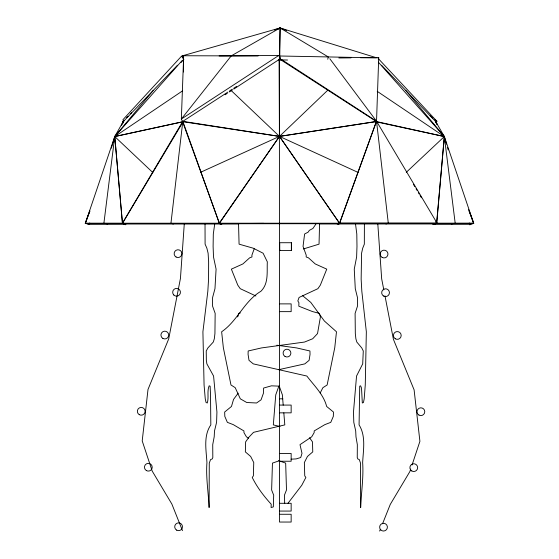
<?xml version="1.0" encoding="UTF-8"?>
<svg xmlns="http://www.w3.org/2000/svg" width="559" height="559" viewBox="0 0 559 559"><rect width="100%" height="100%" fill="white"/><g stroke="black" fill="none" stroke-linecap="round" stroke-linejoin="round"><path stroke-width="0.84" d="M364.398 223.509L364.335 244.157L362.707 248.196L361.575 253.227L361.149 279.186L361.827 291.288L366.341 331.78L365.265 384.983L364.195 398.826L363.455 402.508L362.323 402.99L361.512 388.058L360.611 385.829L359.716 386.157L359.081 424.896C366.096 436.146 363.259 450.016 362.651 462.538C363.678 477.596 361.254 492.542 360.653 507.537L360.499 463.104L359.332 459.624L357.781 458.911L357.25 457.535L357.334 444.65L355.985 436.817L355.699 430.933L353.798 422.352L353.484 412.039L356.544 376.039L362.7 363.874L363.287 350.982L361.764 347.929L356.817 342.052L355.873 338.74L355.321 333.576L355.105 313.382L357.474 306.185L357.585 300.938L357.439 297.444L355.279 288.682L354.259 269.145L356.621 256.965L356.984 246.414L356.803 234.004L355.482 223.719M183.45 72.013L183.513 59.813M123.057 123.008L123.071 121.268L121.562 125.342M279.402 57.549L280.094 27.95L376.815 57.863M278.801 59.883L280.534 59.89L279.773 55.998L280.094 27.95L182.66 55.753L183.415 58.08M219.491 223.754L182.814 121.275L122.407 223.216L124.804 224.25M279.493 223.733L279.297 58.744M339.495 223.705L376.535 121.226L378.722 57.612L360.52 57.773M183.652 56.312L181.347 119.039L182.583 121.652M184.295 223.684L180.445 278.424L168.699 338.943L148.002 389.448L142.21 440.925L152.223 471.111L171.851 504.022L182.479 530.652M214.754 223.719L213.307 234.004L213.112 246.414L213.503 256.965L216.081 269.145L214.97 288.682L212.616 297.444L212.455 300.938L212.581 306.185L215.159 313.382L214.929 333.576L214.321 338.74L213.293 342.052L207.899 347.929L206.236 350.982L206.341 360.345L206.879 363.874L213.587 376.039L216.927 412.039L216.585 422.352L214.509 430.933L214.195 436.817L212.727 444.65L212.818 457.535L212.245 458.911L210.547 459.624L209.276 463.104L209.108 507.537C208.451 492.542 205.81 477.61 206.935 462.538C206.229 450.016 203.238 435.929 210.827 424.896L210.519 394.857L210.128 386.157L209.15 385.829C206.844 391.153 209.01 397.407 207.284 402.99L206.054 402.508L205.251 398.826L204.077 384.983L202.91 331.78L207.829 291.288L208.57 279.186L208.633 261.843L208.109 253.227L206.872 248.196L205.097 244.157L205.027 223.509M469.798 223.873L432.862 223.921L436.733 223.383L444.328 136.564L435.817 121.708L381.504 65.214M433.532 224.606L436.6 223.216L444.328 136.564L405.638 90.32M182.814 121.275L170.949 223.216L173.325 224.019M279.842 249.971L279.745 250.488L291.386 250.488L291.386 242.725L279.745 242.725L279.745 250.488M122.582 123.832L123.071 121.268M327.763 59.254L328.273 56.927L280.094 27.95L274.357 30.039M111.346 148.205L114.749 136.564L123.266 121.436L122.365 123.86M237.708 316.918L238.749 313.382L240.286 312.977M410.704 469.064L409.894 471.51L390.266 504.421L382.538 523.79M412.06 464.983L419.907 441.324L414.107 389.854L393.417 339.341L384.983 295.872M87.63 223.705L85.303 223.383L114.749 136.564L153.313 90.355M89.754 222.95L89.195 224.606L85.324 223.216L89.859 210.981M278.857 386.157L275.755 394.857L273.323 424.896L279.968 426.51M254.212 248.811L251.899 255.197L251.962 256.965L249.67 257.818L242.899 263.932L231.37 269.145L237.785 285.139L240.244 288.682L255.903 295.984M338.188 224.592L339.502 223.209L376.067 122.316M291.386 242.725L291.386 250.488M327.812 90.16L279.472 136.396L219.498 223.216L221.867 224.019L89.167 224.012L85.331 223.209L89.845 211.099M379.638 531.05L380.281 529.436M378.163 58.919L378.722 57.612M320.209 392.942L322.899 387.68L327.134 384.983L334.743 347.796L336.476 331.78L324.36 320.999L310.783 302.398L302.391 295.522M107.761 223.893L103.883 223.362L114.749 136.564L183.177 121.659L122.449 223.376L85.303 223.383M316.198 223.621L312.914 228.47L309.365 230.336L308.142 232.146L304.606 234.004L303.041 246.414L306.227 255.197L306.164 256.965L308.456 257.818L315.227 263.932L326.756 269.145L320.342 285.139L317.889 288.682L299.086 297.444L297.828 300.938L298.918 302.692L298.806 306.185L312.46 311.559L319.378 313.382L320.426 316.918L317.526 333.576L312.712 338.74L304.522 342.052L261.465 347.929L248.175 350.982L248.077 354.378L249.007 360.345L253.29 363.874L306.849 376.039C314.088 385.591 323.668 394.584 326.652 406.456L333.478 412.039L333.325 416.392L330.767 422.352L324.849 424.63L314.207 430.933L314.151 432.652L311.705 436.817L300.001 444.65L301.993 453.349L300.721 457.535L296.13 458.911L291.05 459.184M220.609 224.438L219.31 223.055L279.472 136.396L279.207 59.645M435.971 122.582L436.921 121.275L378.254 58.548M238.176 393.152L233.557 399.385L231.475 406.456L224.655 412.039L224.809 416.392L227.366 422.352L233.278 424.63L243.92 430.933L243.976 432.652L246.421 436.817L248.489 438.2M338.426 224.592L339.152 223.67M182.409 60.211L114.749 136.564L122.449 223.376L125.509 224.76M183.226 56.207L181.528 56.166L122.875 119.78L123.818 121.086M180.948 62.608L183.883 59.429M123.057 121.813L177.517 65.193M406.267 172.326L444.328 136.564L378.373 62.168M287.997 503.261L301.748 485.31L305.878 477.456L304.746 475.877L304.362 462.538L307.457 456.451L312.761 451.889L312.481 441.883L309.574 437.767M130.289 113.791L131.638 112.701M182.625 90.81L114.749 136.564L122.47 223.334L126.341 223.873M233.809 89.077L280.366 58.688L278.822 55.425L181.347 119.039L231.237 55.872L280.094 27.95L286.536 30.452M225.081 94.771L227.261 93.346M229.442 91.921L232.355 90.02M227.918 92.074L182.332 121.645L279.472 136.396L357.935 172.354M229.365 91.131L232.264 89.258M233.711 88.315L236.604 86.435M122.875 121.548L124.329 120.604M126.551 117.425L128.018 116.482M303.341 248.972L319.042 244.157L319.58 223.509L315.241 223.474M280.094 27.95L276.978 29.48L280.094 27.95L281.645 28.754M200.87 172.165L279.472 136.396L376.361 121.492M433.504 224.438L435.105 223.747M469.225 223.146L469.826 224.76L473.697 223.376L444.328 136.564L377.227 91.334M279.472 460.693L272.45 463.104L271.632 489.977L273.686 495.197L273.33 506.908L271.094 507.537L271.199 504.197C263.862 496.21 257.084 487.245 252.235 477.456L253.374 475.877L253.751 462.538L250.656 456.451L245.352 451.889L245.632 441.883L249.028 437.075L253.527 432.331L284.804 424.896L283.825 412.877M437.075 223.174L339.502 223.174L337.154 223.97L434.727 223.97L437.075 223.174L376.535 121.226L329.838 58.751M385.941 223.97L388.288 223.174L376.535 121.226L281.38 59.45M278.655 369.695L304.83 363.874L309.113 360.345L310.035 354.378L309.945 350.982L296.647 347.929L276.852 345.224M183.17 121.708L114.749 136.564L152.81 172.514M469.155 210.988L473.683 223.216L469.846 224.019L432.764 224.019M219.31 223.055L182.43 121.275L279.472 136.396L376.424 121.548L280.653 59.708M451.33 223.893L455.208 223.362L444.328 136.564L375.934 121.436M472.124 223.551L473.676 223.334L468.582 209.653M219.121 55.984L278.822 55.425M338.852 57.968L350.989 57.856M263.708 223.321L238.532 223.509L239.077 244.157L253.255 248.196L263.114 253.227L267.328 261.843C266.776 271.919 268.893 283.448 260.892 291.288C244.059 301.224 237.61 320.887 221.637 331.78L223.362 347.796L230.979 384.983L235.213 387.68L240.321 398.826L246.736 402.508L256.567 402.99L261.06 399.825L263.464 393.145L263.61 388.058L271.45 385.829L279.269 386.157L282.365 394.857L283.203 405.156M436.733 223.383L473.676 223.334M89.181 223.921L123.805 223.873M85.324 223.216L473.683 223.216M220.358 223.754L338.621 223.705M221.441 223.852L238.833 223.852M319.706 223.852L337.098 223.852M279.507 303.879L291.155 303.879L291.155 311.642L279.507 311.642M279.507 398.812L282.833 398.812M279.507 405.079L291.155 405.079L291.155 412.842L279.507 412.842M279.507 453.475L291.155 453.475L291.155 461.238L279.507 461.238M279.507 503.296L291.155 503.296L291.155 511.066L279.507 511.066M279.507 514.273L291.155 514.273L291.155 522.043L279.507 522.043L279.507 223.293M258.104 55.942L182.702 55.746L183.163 58.087M279.745 55.998L375.934 57.85M278.899 59.869L287.564 60.037M376.081 121.813L444.328 136.564L446.508 144.089M122.407 223.216L124.783 224.019M278.655 460.693L285.67 463.104L286.488 489.977L284.433 495.197L284.692 503.568M435.468 120.325L436.921 121.275L434.888 119.626M430.137 115.783L432.848 117.977M230.818 90.195L279.472 136.396L339.502 223.174M181.528 56.166L183.408 58.779M279.472 136.396L339.502 223.209M413.401 184.302L414.743 186.545M416.078 188.795L416.972 190.291M418.307 192.534L419.201 194.029M420.095 195.531L421.43 197.774M435.706 221.72L436.6 223.216M435.775 121.659L436.677 124.077M437.152 124.538L435.943 121.275L436.425 123.846M469.267 223.104L469.826 224.76M447.479 147.436L448.199 149.945M383.823 289.904L381.671 278.829L377.821 224.089M173.814 295.019A3.885 3.885 0 0 0 180.312 293.279A3.885 3.885 0 0 0 175.554 288.528A3.885 3.885 0 0 0 173.814 295.019M146.402 470.587A3.885 3.885 0 0 0 152.223 467.226A3.885 3.885 0 0 0 146.402 463.858A3.885 3.885 0 0 0 146.402 470.587M176.085 257.014A3.885 3.885 0 0 0 181.913 253.646A3.885 3.885 0 0 0 176.085 250.285A3.885 3.885 0 0 0 176.085 257.014M139.282 414.666A3.885 3.885 0 0 0 145.109 411.305A3.885 3.885 0 0 0 139.282 407.944A3.885 3.885 0 0 0 139.282 414.666M162.872 338.419A3.885 3.885 0 0 0 168.699 335.058A3.885 3.885 0 0 0 162.872 331.697A3.885 3.885 0 0 0 162.872 338.419M176.651 530.128A3.885 3.885 0 0 0 182.479 526.767A3.885 3.885 0 0 0 176.651 523.399A3.885 3.885 0 0 0 176.651 530.128M383.614 296.039A3.885 3.885 0 0 0 389.441 292.678A3.885 3.885 0 0 0 383.614 289.317A3.885 3.885 0 0 0 383.614 296.039M411.829 470.992A3.885 3.885 0 0 0 417.657 467.624A3.885 3.885 0 0 0 411.829 464.263A3.885 3.885 0 0 0 411.829 470.992M382.146 257.413A3.885 3.885 0 0 0 387.967 254.052A3.885 3.885 0 0 0 382.146 250.684A3.885 3.885 0 0 0 382.146 257.413M418.95 415.071A3.885 3.885 0 0 0 424.777 411.704A3.885 3.885 0 0 0 418.95 408.343A3.885 3.885 0 0 0 418.95 415.071M395.36 338.824A3.885 3.885 0 0 0 401.187 335.456A3.885 3.885 0 0 0 395.36 332.095A3.885 3.885 0 0 0 395.36 338.824M380.777 529.911A3.885 3.885 0 0 0 387.268 528.171A3.885 3.885 0 0 0 382.517 523.413A3.885 3.885 0 0 0 380.777 529.911M285.055 356.467A3.885 3.885 0 0 0 290.883 353.099A3.885 3.885 0 0 0 285.055 349.738A3.885 3.885 0 0 0 285.055 356.467"/></g></svg>
